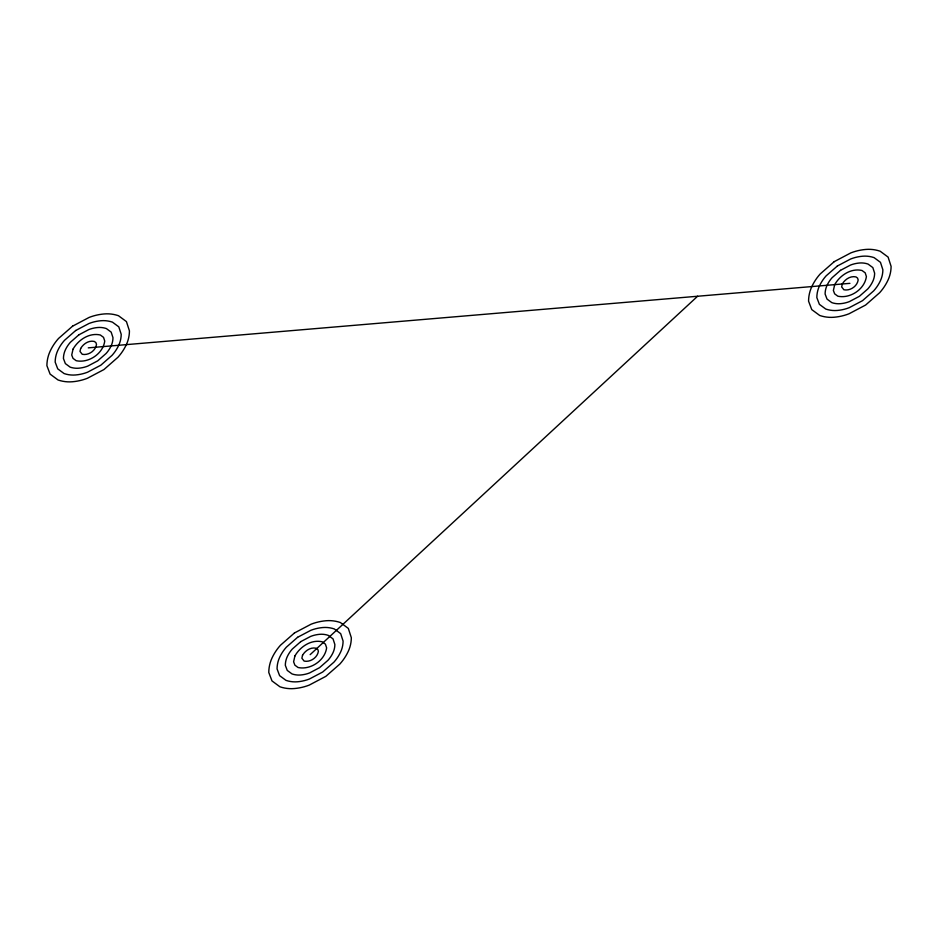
<?xml version="1.0" encoding="UTF-8"?>
<svg xmlns="http://www.w3.org/2000/svg" width="938" height="938" viewBox="0 0 938 938"><rect width="100%" height="100%" fill="white"/><g stroke="black" fill="none" stroke-linecap="round" stroke-linejoin="round"><path stroke-width="1.41" d="M310.15 654.654L697.602 296.244M88.266 347.857L849.922 283.346M73.035 349.147L71.722 354.986L73 358.351L76.177 360.708C88.571 363.405 103.051 353.755 104.739 341.069L103.532 337.352L100.354 335.007C89.403 332.415 78.276 339.849 73.035 349.147M80.645 348.502L79.988 351.422L82.227 354.283C88.418 355.631 95.653 350.8 96.497 344.457L95.899 342.605L94.304 341.432C88.829 340.131 83.271 343.859 80.645 348.502M294.919 655.943L293.606 661.782L294.884 665.159L298.061 667.504C310.455 670.213 324.935 660.551 326.623 647.865L325.416 644.16L322.238 641.803C311.287 639.212 300.172 646.657 294.919 655.943M302.528 655.299L301.872 658.218L304.111 661.079C310.302 662.439 317.536 657.608 318.381 651.265L317.783 649.401L316.188 648.228C310.713 646.939 305.155 650.655 302.528 655.299M834.691 284.636L833.378 290.475L834.656 293.84L837.845 296.197C850.238 298.894 864.707 289.244 866.395 276.558L865.199 272.841L862.01 270.496C851.059 267.905 839.944 275.338 834.691 284.636M842.312 283.991L841.656 286.911L843.883 289.772C850.086 291.12 857.32 286.289 858.164 279.946L857.555 278.094L855.972 276.921C850.496 275.62 844.939 279.348 842.312 283.991M72.578 326.166L58.531 338.477A53.583 52.34 11 0 0 50.183 351.082A36.336 35.48 11 0 0 46.9 365.679L50.101 374.11L58.05 379.984A34.214 33.416 11 0 0 72.367 381.766A53.583 52.34 11 0 0 87.34 378.307L103.954 369.549L117.989 357.226A53.583 52.34 11 0 0 126.349 344.633A34.214 33.416 11 0 0 129.432 330.88L126.431 321.593L118.481 315.719A34.214 33.416 11 0 0 104.153 313.949A53.583 52.34 11 0 0 89.192 317.396L72.578 326.166M75.708 330.504L64.476 340.353A42.867 41.87 11 0 0 57.793 350.437A29.066 28.386 11 0 0 55.178 362.115L57.734 368.857L64.101 373.559A27.366 26.733 11 0 0 75.544 374.977A42.867 41.87 11 0 0 87.527 372.222L100.812 365.21L112.044 355.35A42.867 41.87 11 0 0 118.727 345.278A27.366 26.733 11 0 0 121.201 334.28L118.798 326.846L112.431 322.144A27.366 26.733 11 0 0 100.976 320.726A42.867 41.87 11 0 0 89.004 323.493L75.708 330.504M78.851 334.843L70.432 342.229A32.15 31.4 11 0 0 65.414 349.792A21.797 21.293 11 0 0 63.444 358.551L65.367 363.604L70.139 367.133A20.53 20.05 11 0 0 78.733 368.2A32.15 31.4 11 0 0 87.715 366.125L97.681 360.872L106.1 353.474A32.15 31.4 11 0 0 111.118 345.923A20.53 20.05 11 0 0 112.97 337.668L111.165 332.099L106.393 328.581A20.53 20.05 11 0 0 97.798 327.514A32.15 31.4 11 0 0 88.817 329.578L78.851 334.843M294.462 632.962L280.427 645.285A53.583 52.34 11 0 0 272.067 657.878A36.336 35.48 11 0 0 268.784 672.476L271.985 680.918L279.934 686.792A34.214 33.416 11 0 0 294.251 688.562A53.583 52.34 11 0 0 309.223 685.115L325.838 676.345L339.873 664.034A53.583 52.34 11 0 0 348.233 651.429A34.214 33.416 11 0 0 351.328 637.688L348.315 628.401L340.365 622.527A34.214 33.416 11 0 0 326.049 620.745A53.583 52.34 11 0 0 311.076 624.204L294.462 632.962M297.592 637.301L286.371 647.161A42.867 41.87 11 0 0 279.688 657.233A29.066 28.386 11 0 0 277.062 668.911L279.618 675.665L285.984 680.367A27.366 26.733 11 0 0 297.44 681.785A42.867 41.87 11 0 0 309.411 679.018L322.707 672.007L333.928 662.158A42.867 41.87 11 0 0 340.611 652.074A27.366 26.733 11 0 0 343.085 641.076L340.682 633.654L334.315 628.952A27.366 26.733 11 0 0 322.86 627.534A42.867 41.87 11 0 0 310.888 630.289L297.592 637.301M300.735 641.639L292.316 649.037A32.15 31.4 11 0 0 287.298 656.588A21.797 21.293 11 0 0 285.328 665.347L287.251 670.412L292.023 673.93A20.53 20.05 11 0 0 300.617 674.997A32.15 31.4 11 0 0 309.599 672.933L319.565 667.668L327.983 660.282A32.15 31.4 11 0 0 333.002 652.719A20.53 20.05 11 0 0 334.854 644.476L333.049 638.907L328.277 635.378A20.53 20.05 11 0 0 319.682 634.311A32.15 31.4 11 0 0 310.701 636.386L300.735 641.639M834.234 261.655L820.199 273.966A53.583 52.34 11 0 0 811.839 286.571A36.336 35.48 11 0 0 808.568 301.168L811.757 309.599L819.718 315.473A34.214 33.416 11 0 0 834.034 317.255A53.583 52.34 11 0 0 849.007 313.796L865.622 305.038L879.656 292.715A53.583 52.34 11 0 0 888.005 280.122A34.214 33.416 11 0 0 891.1 266.369L888.098 257.082L880.137 251.208A34.214 33.416 11 0 0 865.821 249.438A53.583 52.34 11 0 0 850.848 252.885L834.234 261.655M837.376 265.993L826.144 275.842A42.867 41.87 11 0 0 819.46 285.926A29.066 28.386 11 0 0 816.834 297.604L819.39 304.346L825.757 309.048A27.366 26.733 11 0 0 837.212 310.466A42.867 41.87 11 0 0 849.183 307.711L862.479 300.699L873.712 290.839A42.867 41.87 11 0 0 880.395 280.767A27.366 26.733 11 0 0 882.869 269.769L880.465 262.335L874.099 257.633A27.366 26.733 11 0 0 862.643 256.215A42.867 41.87 11 0 0 850.66 258.982L837.376 265.993M840.518 270.332L832.088 277.718A32.15 31.4 11 0 0 827.082 285.281A21.797 21.293 11 0 0 825.112 294.04L827.023 299.093L831.795 302.622A20.53 20.05 11 0 0 840.389 303.689A32.15 31.4 11 0 0 849.371 301.614L859.337 296.361L867.767 288.963A32.15 31.4 11 0 0 872.774 281.412A20.53 20.05 11 0 0 874.626 273.157L872.832 267.588L868.049 264.07A20.53 20.05 11 0 0 859.466 263.003A32.15 31.4 11 0 0 850.485 265.067L840.518 270.332"/></g></svg>
